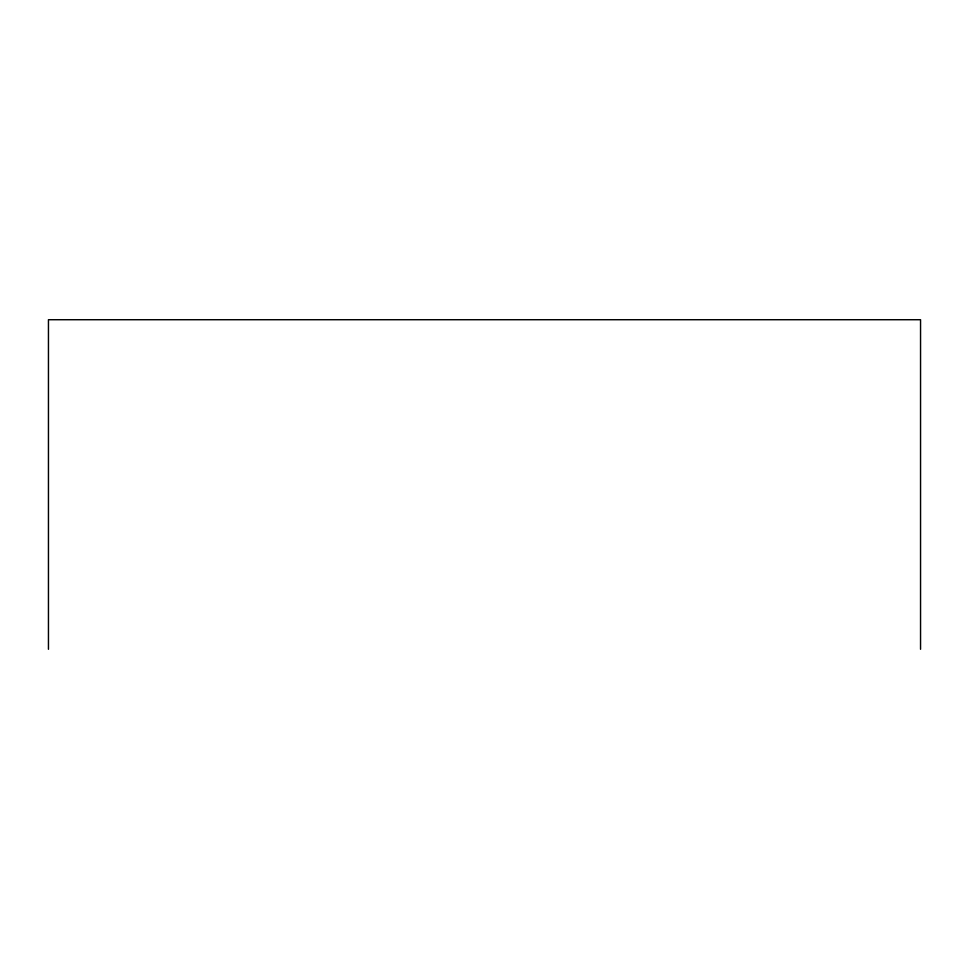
<?xml version="1.0" encoding="UTF-8"?>
<svg xmlns="http://www.w3.org/2000/svg" width="969" height="969" viewBox="0 0 969 969"><rect width="100%" height="100%" fill="white"/><g stroke="black" fill="none" stroke-linecap="round" stroke-linejoin="round"><path stroke-width="1.45" d="M920.55 649.278L920.55 319.722L48.45 319.722L48.45 649.278"/></g></svg>
